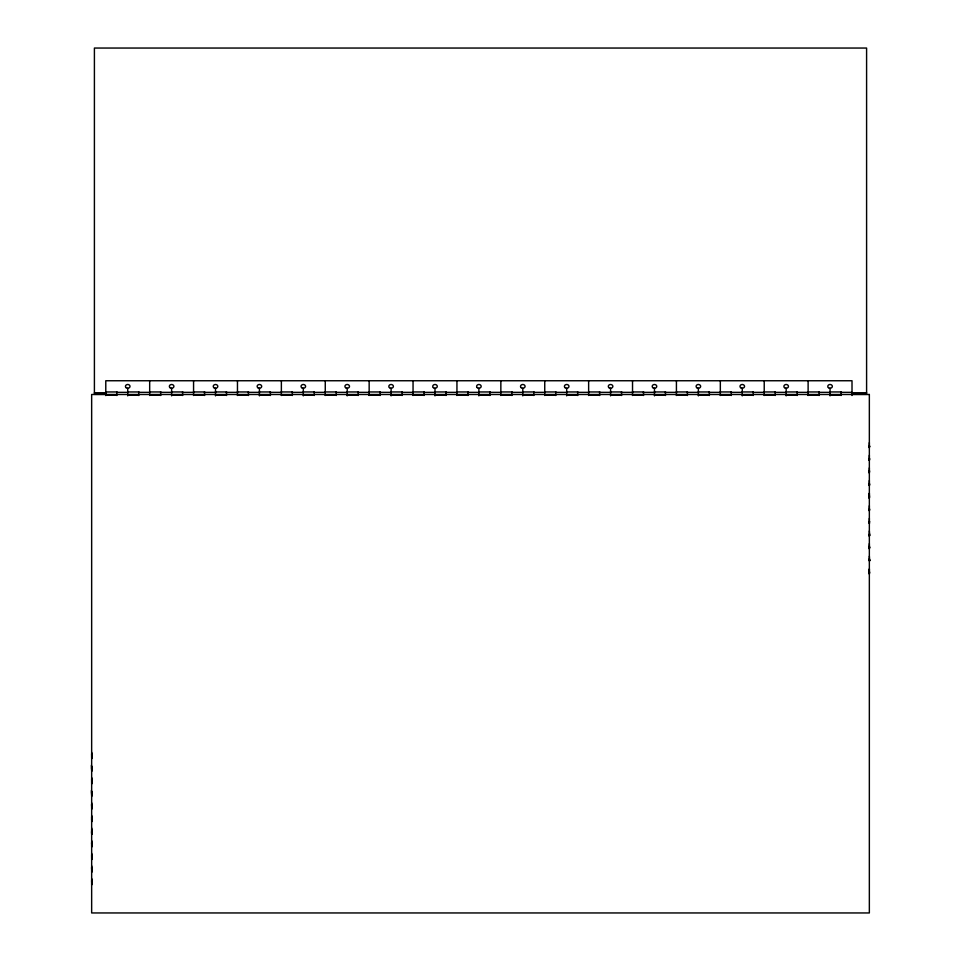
<?xml version="1.0" encoding="UTF-8"?>
<svg xmlns="http://www.w3.org/2000/svg" width="961" height="961" viewBox="0 0 961 961"><rect width="100%" height="100%" fill="white"/><g stroke="black" fill="none" stroke-linecap="round" stroke-linejoin="round"><path stroke-width="1.44" d="M91.655 754.121L91.703 758.193M91.655 766.734L91.703 771.323M91.655 791.984L91.92 792.957M91.607 805.426L91.655 804.093M91.655 817.222L91.848 818.904M91.703 833.92L91.655 829.811M91.703 847.037L91.655 842.437M91.703 859.663L91.655 855.05M91.619 868.324L91.655 867.675M91.655 880.324L91.896 881.73M91.655 829.896L91.908 830.532M91.703 872.276L91.655 867.194M91.655 778.854L91.703 783.936M91.655 791.48L91.703 796.561M91.631 804.549L91.703 809.174M91.643 817.379L91.908 817.907M91.547 831.673L91.703 834.412M91.655 753.616L91.848 755.802M91.655 766.229L91.908 767.923M91.655 816.718L91.703 821.799M91.655 829.331L91.86 831.758M91.655 841.956L91.896 843.866M91.655 854.569L91.908 856.263M91.655 879.82L91.703 884.901M869.489 445.544L869.297 447.73L869.345 442.649M869.249 446.889L869.561 446.252M869.297 447.249L869.585 446.589M869.285 447.43L869.585 446.721M869.489 458.157L869.297 459.875M869.237 459.286L869.549 458.661M869.297 459.851L869.585 459.214M869.285 460.055L869.345 455.262M869.585 459.826L869.297 460.355L869.224 459.046M869.2 471.407L869.489 470.782M869.224 471.659L869.537 471.058M869.573 471.671L869.297 472.968L869.224 471.166M869.285 472.8L869.345 467.887M869.501 483.167L869.297 485.593L869.345 480.512M869.237 484.524L869.597 485.209M869.573 484.296L869.597 484.668M869.188 495.876L869.477 495.251M869.489 496.02L869.297 498.206L869.345 493.63M869.549 497.017L869.297 497.738M869.285 497.918L869.345 493.125M869.489 508.645L869.297 510.832L869.345 505.75M869.585 509.69L869.297 510.351M869.285 510.531L869.585 509.81M869.489 521.258L869.297 523.457L869.345 518.363M869.224 522.147L869.537 521.535M869.501 533.655L869.297 536.07L869.585 535.421M869.549 534.388L869.297 536.046M869.2 546.629L869.489 546.004M869.489 546.497L869.297 548.214M869.549 547.001L869.297 548.695L869.573 547.398M869.285 548.395L869.597 547.83M869.297 548.671L869.345 543.614M869.188 558.978L869.597 560.96L869.345 556.227M869.489 559.122L869.597 560.876M869.249 560.479L869.561 559.831M869.585 560.167L869.297 560.84M869.489 571.747L869.297 573.933L869.345 569.344M869.237 572.864L869.549 572.239M869.345 568.852L869.297 573.369M869.285 573.753L869.585 572.912M105.782 391.956L116.749 391.956M127.729 391.956L138.696 391.956M149.676 391.956L160.655 391.956M171.623 391.956L182.602 391.956M193.569 391.956L204.549 391.956M215.516 391.956L226.496 391.956M237.463 391.956L248.443 391.956M259.41 391.956L270.389 391.956M281.369 391.956L292.336 391.956M303.316 391.956L314.283 391.956M325.262 391.956L336.23 391.956M347.209 391.956L358.177 391.956M369.156 391.956L380.136 391.956M391.103 391.956L402.082 391.956M413.05 391.956L424.029 391.956M434.997 391.956L445.976 391.956M456.943 391.956L467.923 391.956M478.89 391.956L489.87 391.956M500.849 391.956L511.817 391.956M522.796 391.956L533.763 391.956M544.743 391.956L555.71 391.956M566.69 391.956L577.657 391.956M588.637 391.956L599.616 391.956M610.583 391.956L621.563 391.956M632.53 391.956L643.51 391.956M654.477 391.956L665.456 391.956M676.424 391.956L687.403 391.956M698.371 391.956L709.35 391.956M720.33 391.956L731.297 391.956M742.276 391.956L753.244 391.956M764.223 391.956L775.191 391.956M786.17 391.956L797.137 391.956M808.117 391.956L819.096 391.956M830.064 391.956L841.043 391.956M116.749 392.352L127.729 392.352M138.696 392.352L149.676 392.352M160.655 392.352L171.623 392.352M182.602 392.352L193.569 392.352M204.549 392.352L215.516 392.352M226.496 392.352L237.463 392.352M248.443 392.352L259.41 392.352M270.389 392.352L281.369 392.352M292.336 392.352L303.316 392.352M314.283 392.352L325.262 392.352M336.23 392.352L347.209 392.352M358.177 392.352L369.156 392.352M380.136 392.352L391.103 392.352M402.082 392.352L413.05 392.352M424.029 392.352L434.997 392.352M445.976 392.352L456.943 392.352M467.923 392.352L478.89 392.352M489.87 392.352L500.849 392.352M511.817 392.352L522.796 392.352M533.763 392.352L544.743 392.352M555.71 392.352L566.69 392.352M577.657 392.352L588.637 392.352M599.616 392.352L610.583 392.352M621.563 392.352L632.53 392.352M643.51 392.352L654.477 392.352M665.456 392.352L676.424 392.352M687.403 392.352L698.371 392.352M709.35 392.352L720.33 392.352M731.297 392.352L742.276 392.352M753.244 392.352L764.223 392.352M775.191 392.352L786.17 392.352M797.137 392.352L808.117 392.352M819.096 392.352L830.064 392.352M841.043 392.352L852.011 392.352M94.406 392.749L106.395 392.749M851.602 392.749L866.594 392.749M106.395 394.322L94.406 394.322L94.406 48.05L866.594 48.05L866.594 394.322L851.602 394.322M105.782 395.175L116.749 395.175M127.729 395.175L138.696 395.175M149.676 395.175L160.655 395.175M171.623 395.175L182.602 395.175M193.569 395.175L204.549 395.175M215.516 395.175L226.496 395.175M237.463 395.175L248.443 395.175M259.41 395.175L270.389 395.175M281.369 395.175L292.336 395.175M303.316 395.175L314.283 395.175M325.262 395.175L336.23 395.175M347.209 395.175L358.177 395.175M369.156 395.175L380.136 395.175M391.103 395.175L402.082 395.175M413.05 395.175L424.029 395.175M434.997 395.175L445.976 395.175M456.943 395.175L467.923 395.175M478.89 395.175L489.87 395.175M500.849 395.175L511.817 395.175M522.796 395.175L533.763 395.175M544.743 395.175L555.71 395.175M566.69 395.175L577.657 395.175M588.637 395.175L599.616 395.175M610.583 395.175L621.563 395.175M632.53 395.175L643.51 395.175M654.477 395.175L665.456 395.175M676.424 395.175L687.403 395.175M698.371 395.175L709.35 395.175M720.33 395.175L731.297 395.175M742.276 395.175L753.244 395.175M764.223 395.175L775.191 395.175M786.17 395.175L797.137 395.175M808.117 395.175L819.096 395.175M830.064 395.175L841.043 395.175M91.703 758.697L91.715 752.367M91.715 758.337L91.848 756.307M91.403 765.22L91.715 770.962M91.715 783.587L91.715 777.605M91.403 790.459L91.715 795.708M91.715 808.826L91.715 802.879M91.715 815.469L91.715 821.439M91.715 828.094L91.715 834.064M91.715 840.707L91.715 846.689M91.715 853.356L91.715 859.302M91.715 871.927L91.715 865.945M91.715 884.54L91.715 878.57M91.607 754.457L91.92 755.094M91.559 768.295L91.848 768.92M91.571 792.789L91.896 793.39M91.547 819.048L91.824 819.673M91.559 843.518L91.848 844.142M91.607 868.035L91.92 868.672M91.571 881.621L91.86 882.234M869.597 535.697L869.345 530.989M869.597 523.012L869.273 522.508M852.011 395.488L852.011 380.748L105.782 380.748L105.782 395.584M841.043 391.752L841.043 395.488M830.064 388.22L830.064 395.86M819.096 391.752L819.096 395.488M808.117 380.748L808.117 395.488M797.137 391.752L797.137 395.488M786.17 388.22L786.17 395.86M775.191 391.752L775.191 395.488M764.223 380.748L764.223 395.488M753.244 391.752L753.244 395.488M742.276 388.22L742.276 395.86M731.297 391.752L731.297 395.488M720.33 380.748L720.33 395.488M709.35 391.752L709.35 395.488M698.371 388.22L698.371 395.86M687.403 391.752L687.403 395.488M676.424 380.748L676.424 395.488M665.456 391.752L665.456 395.488M654.477 388.22L654.477 395.86M643.51 391.752L643.51 395.488M632.53 380.748L632.53 395.488M621.563 391.752L621.563 395.488M610.583 388.22L610.583 395.86M599.616 391.752L599.616 395.488M588.637 380.748L588.637 395.488M577.657 391.752L577.657 395.488M566.69 388.22L566.69 395.86M555.71 391.752L555.71 395.488M544.743 380.748L544.743 395.488M533.763 391.752L533.763 395.488M522.796 388.22L522.796 395.86M511.817 391.752L511.817 395.488M500.849 380.748L500.849 395.488M489.87 391.752L489.87 395.488M478.89 388.22L478.89 395.86M467.923 391.752L467.923 395.488M456.943 380.748L456.943 395.488M445.976 391.752L445.976 395.488M434.997 388.22L434.997 395.86M424.029 391.752L424.029 395.488M413.05 380.748L413.05 395.488M402.082 391.752L402.082 395.488M391.103 388.22L391.103 395.86M380.136 391.752L380.136 395.488M369.156 380.748L369.156 395.488M358.177 391.752L358.177 395.488M347.209 388.22L347.209 395.86M336.23 391.752L336.23 395.488M325.262 380.748L325.262 395.488M314.283 391.752L314.283 395.488M303.316 388.22L303.316 395.86M292.336 391.752L292.336 395.488M281.369 380.748L281.369 395.488M270.389 391.752L270.389 395.488M259.41 388.22L259.41 395.86M248.443 391.752L248.443 395.488M237.463 380.748L237.463 395.488M226.496 391.752L226.496 395.488M215.516 388.22L215.516 395.86M204.549 391.752L204.549 395.488M193.569 380.748L193.569 395.488M182.602 391.752L182.602 395.488M171.623 388.22L171.623 395.86M160.655 391.752L160.655 395.488M149.676 380.748L149.676 395.488M138.696 391.752L138.696 395.488M127.729 388.22L127.729 395.86M116.749 391.752L116.749 395.488M869.345 394.49L91.655 394.49L91.655 912.95L869.345 912.95L869.345 394.49M433.387 387.679A2.282 1.874 0 0 0 437.207 386.839A2.282 1.874 0 0 0 434.408 384.556A2.282 1.874 0 0 0 433.387 387.679M213.907 387.679A2.282 1.874 0 0 0 217.727 386.839A2.282 1.874 0 0 0 214.928 384.556A2.282 1.874 0 0 0 213.907 387.679M345.588 387.679A2.282 1.874 0 0 0 349.42 386.839A2.282 1.874 0 0 0 346.621 384.556A2.282 1.874 0 0 0 345.588 387.679M126.107 387.679A2.282 1.874 0 0 0 129.939 386.839A2.282 1.874 0 0 0 127.14 384.556A2.282 1.874 0 0 0 126.107 387.679M301.694 387.679A2.282 1.874 0 0 0 305.526 386.839A2.282 1.874 0 0 0 302.715 384.556A2.282 1.874 0 0 0 301.694 387.679M257.8 387.679A2.282 1.874 0 0 0 261.62 386.839A2.282 1.874 0 0 0 258.821 384.556A2.282 1.874 0 0 0 257.8 387.679M389.481 387.679A2.282 1.874 0 0 0 393.313 386.839A2.282 1.874 0 0 0 390.514 384.556A2.282 1.874 0 0 0 389.481 387.679M170.013 387.679A2.282 1.874 0 0 0 173.833 386.839A2.282 1.874 0 0 0 171.034 384.556A2.282 1.874 0 0 0 170.013 387.679M828.442 387.679A2.282 1.874 0 0 0 832.274 386.839A2.282 1.874 0 0 0 829.475 384.556A2.282 1.874 0 0 0 828.442 387.679M740.655 387.679A2.282 1.874 0 0 0 744.475 386.839A2.282 1.874 0 0 0 741.676 384.556A2.282 1.874 0 0 0 740.655 387.679M565.068 387.679A2.282 1.874 0 0 0 568.9 386.839A2.282 1.874 0 0 0 566.101 384.556A2.282 1.874 0 0 0 565.068 387.679M608.962 387.679A2.282 1.874 0 0 0 612.794 386.839A2.282 1.874 0 0 0 609.995 384.556A2.282 1.874 0 0 0 608.962 387.679M652.867 387.679A2.282 1.874 0 0 0 656.687 386.839A2.282 1.874 0 0 0 653.888 384.556A2.282 1.874 0 0 0 652.867 387.679M477.281 387.679A2.282 1.874 0 0 0 481.101 386.839A2.282 1.874 0 0 0 478.302 384.556A2.282 1.874 0 0 0 477.281 387.679M784.548 387.679A2.282 1.874 0 0 0 788.38 386.839A2.282 1.874 0 0 0 785.581 384.556A2.282 1.874 0 0 0 784.548 387.679M696.761 387.679A2.282 1.874 0 0 0 700.581 386.839A2.282 1.874 0 0 0 697.782 384.556A2.282 1.874 0 0 0 696.761 387.679M521.174 387.679A2.282 1.874 0 0 0 525.006 386.839A2.282 1.874 0 0 0 522.195 384.556A2.282 1.874 0 0 0 521.174 387.679"/></g></svg>
